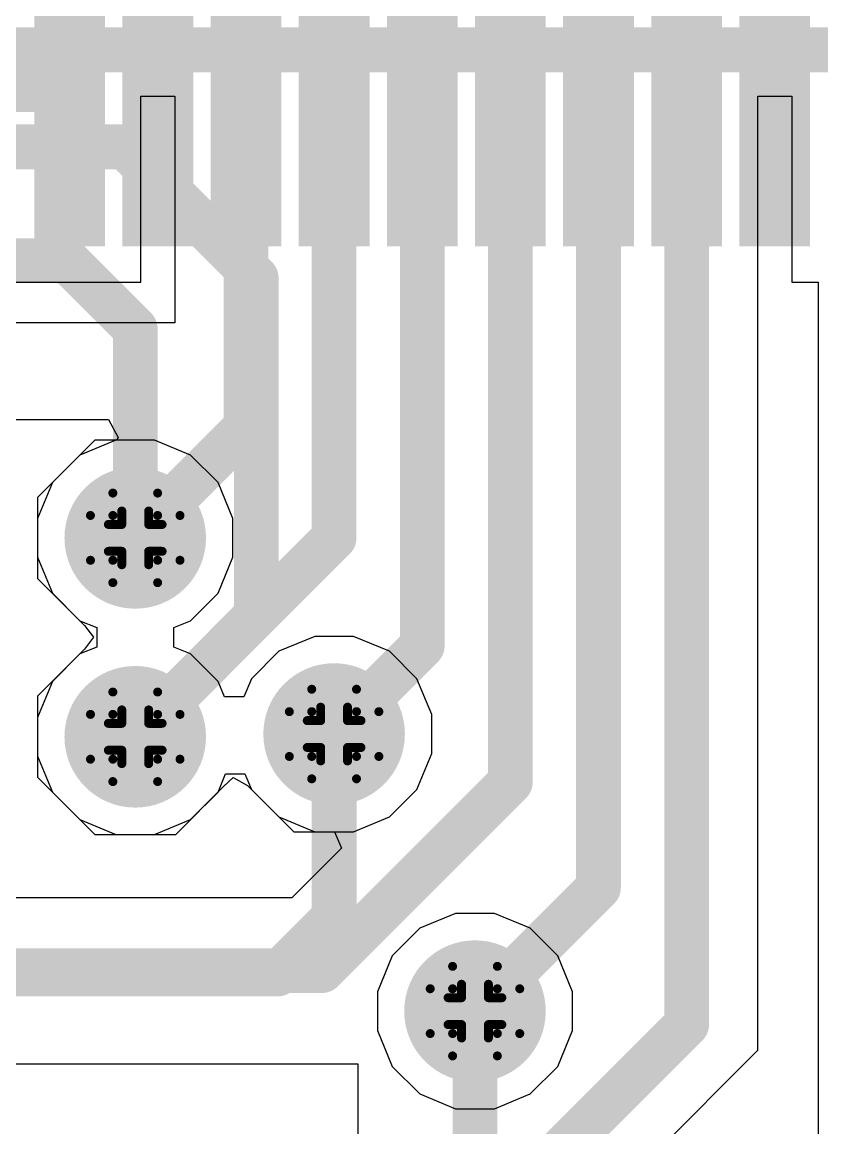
# Model space of a CAD drawing. Header units: inches. Extents: x -4 to 5258, y -4 to 5281.
# Drawn here: x 91.42 to 95.95, y 23.28 to 29.55 of the extents above; entities that cross this region are included whole.
import ezdxf

# ---------------------------------------------------------------- set-up
doc = ezdxf.new("R2010")
doc.units = ezdxf.units.IN
for name, color, linetype in [('Bottom Layer', 5, 'Continuous'), ('Bottom Solder', 6, 'Continuous'), ('Drill Drawing', 1, 'Continuous'), ('Layer 1', 16, 'Continuous'), ('Layer 2', 76, 'Continuous'), ('Top Layer', 1, 'Continuous'), ('Top Paste', 8, 'Continuous'), ('Top Solder', 216, 'Continuous'), ('Via Holes', 16, 'Continuous')]:
    doc.layers.add(name, color=color, linetype=linetype)

# ---------------------------------------------------------------- blocks, each defined once
blk = doc.blocks.new('HTSSOP_38_EP_4_4___14')
at = {"layer": 'Top Layer'}
for points in [[(3.6, -0.35), (3.6, -0.65), (2, -0.65), (2, -0.35)], [(3.6, -0.8499), (3.6, -1.1499), (2, -1.1499), (2, -0.8499)], [(3.6, -1.35), (3.6, -1.65), (2, -1.65), (2, -1.35)], [(3.6, -1.8499), (3.6, -2.1499), (2, -2.1499), (2, -1.8499)], [(3.6, -2.35), (3.6, -2.65), (2, -2.65), (2, -2.35)], [(3.6, -2.8499), (3.6, -3.1499), (2, -3.1499), (2, -2.8499)], [(3.6, -3.35), (3.6, -3.65), (2, -3.65), (2, -3.35)], [(3.6, -3.8499), (3.6, -4.1499), (2, -4.1499), (2, -3.8499)], [(3.6, -4.35), (3.6, -4.65), (2, -4.65), (2, -4.35)]]:
    blk.add_hatch(color=1, dxfattribs=at).paths.add_polyline_path(points)
at = {"layer": 'Top Paste'}
for points in [[(3.6, -0.35), (3.6, -0.65), (2, -0.65), (2, -0.35)], [(3.6, -0.8499), (3.6, -1.1499), (2, -1.1499), (2, -0.8499)], [(3.6, -1.35), (3.6, -1.65), (2, -1.65), (2, -1.35)], [(3.6, -1.8499), (3.6, -2.1499), (2, -2.1499), (2, -1.8499)], [(3.6, -2.35), (3.6, -2.65), (2, -2.65), (2, -2.35)], [(3.6, -2.8499), (3.6, -3.1499), (2, -3.1499), (2, -2.8499)], [(3.6, -3.35), (3.6, -3.65), (2, -3.65), (2, -3.35)], [(3.6, -3.8499), (3.6, -4.1499), (2, -4.1499), (2, -3.8499)], [(3.6, -4.35), (3.6, -4.65), (2, -4.65), (2, -4.35)]]:
    blk.add_hatch(color=8, dxfattribs=at).paths.add_polyline_path(points)
at = {"layer": 'Top Solder'}
for points in [[(3.6508, -0.2992), (3.6508, -0.7008), (1.9492, -0.7008), (1.9492, -0.2992)], [(3.6508, -0.7991), (3.6508, -1.2007), (1.9492, -1.2007), (1.9492, -0.7991)], [(3.6508, -1.2992), (3.6508, -1.7008), (1.9492, -1.7008), (1.9492, -1.2992)], [(3.6508, -1.7991), (3.6508, -2.2007), (1.9492, -2.2007), (1.9492, -1.7991)], [(3.6508, -2.2992), (3.6508, -2.7008), (1.9492, -2.7008), (1.9492, -2.2992)], [(3.6508, -2.7991), (3.6508, -3.2007), (1.9492, -3.2007), (1.9492, -2.7991)], [(3.6508, -3.2992), (3.6508, -3.7008), (1.9492, -3.7008), (1.9492, -3.2992)], [(3.6508, -3.7991), (3.6508, -4.2007), (1.9492, -4.2007), (1.9492, -3.7991)], [(3.6508, -4.2992), (3.6508, -4.7008), (1.9492, -4.7008), (1.9492, -4.2992)]]:
    blk.add_hatch(color=216, dxfattribs=at).paths.add_polyline_path(points)

msp = doc.modelspace()

# ---------------------------------------------------------------- hatches: boundary and pattern name
at = {"layer": 'Bottom Layer'}
h = msp.add_hatch(color=5, dxfattribs=at)
edge = h.paths.add_edge_path()
edge.add_arc((92.0573, 26.6233), 0.3, 0, 360)
h = msp.add_hatch(color=5, dxfattribs=at)
edge = h.paths.add_edge_path()
edge.add_arc((92.0573, 25.4952), 0.3, 0, 360)
h = msp.add_hatch(color=5, dxfattribs=at)
edge = h.paths.add_edge_path()
edge.add_arc((93.1856, 25.5108), 0.3, 0, 360)
h = msp.add_hatch(color=5, dxfattribs=at)
edge = h.paths.add_edge_path()
edge.add_arc((93.9848, 23.9393), 0.3, 0, 360)
at = {"layer": 'Bottom Solder'}
h = msp.add_hatch(color=6, dxfattribs=at)
edge = h.paths.add_edge_path()
edge.add_arc((92.0573, 26.6233), 0.4016, 0, 360)
h = msp.add_hatch(color=6, dxfattribs=at)
edge = h.paths.add_edge_path()
edge.add_arc((93.1856, 25.5108), 0.4016, 0, 360)
h = msp.add_hatch(color=6, dxfattribs=at)
edge = h.paths.add_edge_path()
edge.add_arc((92.0573, 25.4952), 0.4016, 0, 360)
h = msp.add_hatch(color=6, dxfattribs=at)
edge = h.paths.add_edge_path()
edge.add_arc((93.9848, 23.9393), 0.4016, 0, 360)
at = {"layer": 'Layer 1'}
h = msp.add_hatch(color=16, dxfattribs=at)
edge = h.paths.add_edge_path()
edge.add_arc((92.0573, 26.6233), 0.3, 0, 360)
h = msp.add_hatch(color=16, dxfattribs=at)
edge = h.paths.add_edge_path()
edge.add_arc((92.0573, 25.4952), 0.3, 0, 360)
h = msp.add_hatch(color=16, dxfattribs=at)
edge = h.paths.add_edge_path()
edge.add_arc((93.1856, 25.5108), 0.3, 0, 360)
h = msp.add_hatch(color=16, dxfattribs=at)
edge = h.paths.add_edge_path()
edge.add_arc((93.9848, 23.9393), 0.3, 0, 360)
at = {"layer": 'Layer 2'}
h = msp.add_hatch(color=76, dxfattribs=at)
edge = h.paths.add_edge_path()
edge.add_arc((92.0573, 26.6233), 0.3, 0, 360)
h = msp.add_hatch(color=76, dxfattribs=at)
edge = h.paths.add_edge_path()
edge.add_arc((92.0573, 25.4952), 0.3, 0, 360)
h = msp.add_hatch(color=76, dxfattribs=at)
edge = h.paths.add_edge_path()
edge.add_arc((93.1856, 25.5108), 0.3, 0, 360)
h = msp.add_hatch(color=76, dxfattribs=at)
edge = h.paths.add_edge_path()
edge.add_arc((93.9848, 23.9393), 0.3, 0, 360)
at = {"layer": 'Top Layer'}
h = msp.add_hatch(color=1, dxfattribs=at)
edge = h.paths.add_edge_path()
edge.add_arc((92.0573, 26.6233), 0.3, 0, 360)
h = msp.add_hatch(color=1, dxfattribs=at)
edge = h.paths.add_edge_path()
edge.add_arc((92.0573, 25.4952), 0.3, 0, 360)
h = msp.add_hatch(color=1, dxfattribs=at)
edge = h.paths.add_edge_path()
edge.add_arc((93.1856, 25.5108), 0.3, 0, 360)
h = msp.add_hatch(color=1, dxfattribs=at)
edge = h.paths.add_edge_path()
edge.add_arc((93.9848, 23.9393), 0.3, 0, 360)
at = {"layer": 'Top Solder'}
h = msp.add_hatch(color=216, dxfattribs=at)
edge = h.paths.add_edge_path()
edge.add_arc((92.0573, 26.6233), 0.4016, 0, 360)
h = msp.add_hatch(color=216, dxfattribs=at)
edge = h.paths.add_edge_path()
edge.add_arc((93.1856, 25.5108), 0.4016, 0, 360)
h = msp.add_hatch(color=216, dxfattribs=at)
edge = h.paths.add_edge_path()
edge.add_arc((92.0573, 25.4952), 0.4016, 0, 360)
h = msp.add_hatch(color=216, dxfattribs=at)
edge = h.paths.add_edge_path()
edge.add_arc((93.9848, 23.9393), 0.4016, 0, 360)
at = {"layer": 'Via Holes'}
h = msp.add_hatch(color=7, dxfattribs=at)
edge = h.paths.add_edge_path()
edge.add_arc((92.0573, 26.6233), 0.15, 0, 360)
h = msp.add_hatch(color=7, dxfattribs=at)
edge = h.paths.add_edge_path()
edge.add_arc((93.1856, 25.5108), 0.15, 0, 360)
h = msp.add_hatch(color=7, dxfattribs=at)
edge = h.paths.add_edge_path()
edge.add_arc((92.0573, 25.4952), 0.15, 0, 360)
h = msp.add_hatch(color=7, dxfattribs=at)
edge = h.paths.add_edge_path()
edge.add_arc((93.9848, 23.9393), 0.15, 0, 360)

# ---------------------------------------------------------------- linework, layer by layer
at = {"layer": 'Bottom Layer'}
for p, q in [((91.9471, 27.1773), (91.7435, 27.093)), ((92.1675, 27.1773), (91.9471, 27.1773)), ((92.3711, 27.093), (92.1675, 27.1773)), ((91.7435, 27.093), (91.5876, 26.9371)), ((92.527, 26.9371), (92.3711, 27.093)), ((91.5876, 26.9371), (91.5033, 26.7335)), ((92.6113, 26.7335), (92.527, 26.9371)), ((91.5033, 26.7335), (91.5033, 26.5131)), ((92.6113, 26.5131), (92.6113, 26.7335)), ((91.5033, 26.5131), (91.5876, 26.3095)), ((92.527, 26.3095), (92.6113, 26.5131)), ((91.5876, 26.3095), (91.7435, 26.1536)), ((92.3711, 26.1536), (92.527, 26.3095)), ((91.7435, 26.1536), (91.8386, 26.1142)), ((92.276, 26.1142), (92.3711, 26.1536)), ((91.8386, 26.1142), (91.8386, 26.0043)), ((92.276, 26.0043), (92.276, 26.1142)), ((93.0755, 26.0648), (92.8718, 25.9805)), ((93.2958, 26.0648), (93.0755, 26.0648)), ((93.4995, 25.9805), (93.2958, 26.0648)), ((91.7435, 25.9649), (91.5876, 25.809)), ((91.8386, 26.0043), (91.7435, 25.9649)), ((92.3711, 25.9649), (92.276, 26.0043)), ((92.527, 25.809), (92.3711, 25.9649)), ((92.8718, 25.9805), (92.716, 25.8246)), ((93.6553, 25.8246), (93.4995, 25.9805)), ((91.5876, 25.809), (91.5033, 25.6054)), ((92.5633, 25.7214), (92.527, 25.809)), ((92.716, 25.8246), (92.6732, 25.7214)), ((93.7396, 25.621), (93.6553, 25.8246)), ((92.6732, 25.7214), (92.5633, 25.7214)), ((91.5033, 25.6054), (91.5033, 25.385)), ((93.7396, 25.4006), (93.7396, 25.621)), ((93.6553, 25.197), (93.7396, 25.4006)), ((91.5033, 25.385), (91.5876, 25.1814)), ((92.527, 25.1814), (92.5697, 25.2846)), ((92.5697, 25.2846), (92.6797, 25.2846)), ((92.6797, 25.2846), (92.716, 25.197)), ((91.5876, 25.1814), (91.7435, 25.0256)), ((92.3711, 25.0256), (92.527, 25.1814)), ((92.716, 25.197), (92.8718, 25.0411)), ((93.4995, 25.0411), (93.6553, 25.197)), ((91.7435, 25.0256), (91.9471, 24.9412)), ((92.1675, 24.9412), (92.3711, 25.0256)), ((92.8718, 25.0411), (93.0755, 24.9568)), ((93.2958, 24.9568), (93.4995, 25.0411)), ((91.9471, 24.9412), (92.1675, 24.9412)), ((93.0755, 24.9568), (93.2958, 24.9568)), ((93.8746, 24.4933), (93.671, 24.409)), ((94.095, 24.4933), (93.8746, 24.4933)), ((94.2987, 24.409), (94.095, 24.4933)), ((93.671, 24.409), (93.5152, 24.2532)), ((94.4545, 24.2532), (94.2987, 24.409)), ((93.5152, 24.2532), (93.4308, 24.0495)), ((94.5388, 24.0495), (94.4545, 24.2532)), ((93.4308, 24.0495), (93.4308, 23.8291)), ((94.5388, 23.8291), (94.5388, 24.0495)), ((93.4308, 23.8291), (93.5152, 23.6255)), ((94.4545, 23.6255), (94.5388, 23.8291)), ((93.5152, 23.6255), (93.671, 23.4697)), ((94.2987, 23.4697), (94.4545, 23.6255)), ((93.671, 23.4697), (93.8746, 23.3853)), ((94.095, 23.3853), (94.2987, 23.4697)), ((93.8746, 23.3853), (94.095, 23.3853))]:
    msp.add_line(p, q, dxfattribs=at)
at = {"layer": 'Drill Drawing'}
for points in [[(91.9303, 26.7503, 0.0508, 0.0508, 0), (91.9303, 26.8773, 0.0508, 0.0508, 0)], [(91.9303, 26.8773, 0.0508, 0.0508, 0), (92.1843, 26.8773, 0.0508, 0.0508, 0)], [(92.1843, 26.7503, 0.0508, 0.0508, 0), (92.1843, 26.8773, 0.0508, 0.0508, 0)], [(91.9811, 26.6995, 0.0508, 0.0508, 0), (91.9811, 26.7757, 0.0508, 0.0508, 0)], [(91.9811, 26.7757, 0.0508, 0.0508, 0), (92.1335, 26.7757, 0.0508, 0.0508, 0)], [(92.1335, 26.6995, 0.0508, 0.0508, 0), (92.1335, 26.7757, 0.0508, 0.0508, 0)], [(91.8033, 26.4963, 0.0508, 0.0508, 0), (91.8033, 26.7503, 0.0508, 0.0508, 0)], [(91.8033, 26.7503, 0.0508, 0.0508, 0), (91.9303, 26.7503, 0.0508, 0.0508, 0)], [(91.9049, 26.5471, 0.0508, 0.0508, 0), (91.9049, 26.6995, 0.0508, 0.0508, 0)], [(91.9049, 26.6995, 0.0508, 0.0508, 0), (91.9811, 26.6995, 0.0508, 0.0508, 0)], [(92.1335, 26.6995, 0.0508, 0.0508, 0), (92.2097, 26.6995, 0.0508, 0.0508, 0)], [(92.1843, 26.7503, 0.0508, 0.0508, 0), (92.3113, 26.7503, 0.0508, 0.0508, 0)], [(92.2097, 26.5471, 0.0508, 0.0508, 0), (92.2097, 26.6995, 0.0508, 0.0508, 0)], [(92.3113, 26.4963, 0.0508, 0.0508, 0), (92.3113, 26.7503, 0.0508, 0.0508, 0)], [(91.9049, 26.5471, 0.0508, 0.0508, 0), (91.9811, 26.5471, 0.0508, 0.0508, 0)], [(91.9811, 26.4709, 0.0508, 0.0508, 0), (91.9811, 26.5471, 0.0508, 0.0508, 0)], [(92.1335, 26.5471, 0.0508, 0.0508, 0), (92.2097, 26.5471, 0.0508, 0.0508, 0)], [(92.1335, 26.4709, 0.0508, 0.0508, 0), (92.1335, 26.5471, 0.0508, 0.0508, 0)], [(91.8033, 26.4963, 0.0508, 0.0508, 0), (91.9303, 26.4963, 0.0508, 0.0508, 0)], [(91.9303, 26.3693, 0.0508, 0.0508, 0), (91.9303, 26.4963, 0.0508, 0.0508, 0)], [(91.9811, 26.4709, 0.0508, 0.0508, 0), (92.1335, 26.4709, 0.0508, 0.0508, 0)], [(92.1843, 26.4963, 0.0508, 0.0508, 0), (92.3113, 26.4963, 0.0508, 0.0508, 0)], [(92.1843, 26.3693, 0.0508, 0.0508, 0), (92.1843, 26.4963, 0.0508, 0.0508, 0)], [(91.9303, 26.3693, 0.0508, 0.0508, 0), (92.1843, 26.3693, 0.0508, 0.0508, 0)], [(91.9303, 25.6222, 0.0508, 0.0508, 0), (91.9303, 25.7492, 0.0508, 0.0508, 0)], [(91.9303, 25.7492, 0.0508, 0.0508, 0), (92.1843, 25.7492, 0.0508, 0.0508, 0)], [(92.1843, 25.6222, 0.0508, 0.0508, 0), (92.1843, 25.7492, 0.0508, 0.0508, 0)], [(93.0586, 25.6378, 0.0508, 0.0508, 0), (93.0586, 25.7648, 0.0508, 0.0508, 0)], [(93.0586, 25.7648, 0.0508, 0.0508, 0), (93.3126, 25.7648, 0.0508, 0.0508, 0)], [(93.3126, 25.6378, 0.0508, 0.0508, 0), (93.3126, 25.7648, 0.0508, 0.0508, 0)], [(91.9811, 25.5714, 0.0508, 0.0508, 0), (91.9811, 25.6476, 0.0508, 0.0508, 0)], [(91.9811, 25.6476, 0.0508, 0.0508, 0), (92.1335, 25.6476, 0.0508, 0.0508, 0)], [(92.1335, 25.5714, 0.0508, 0.0508, 0), (92.1335, 25.6476, 0.0508, 0.0508, 0)], [(92.9316, 25.3838, 0.0508, 0.0508, 0), (92.9316, 25.6378, 0.0508, 0.0508, 0)], [(92.9316, 25.6378, 0.0508, 0.0508, 0), (93.0586, 25.6378, 0.0508, 0.0508, 0)], [(93.1094, 25.587, 0.0508, 0.0508, 0), (93.1094, 25.6632, 0.0508, 0.0508, 0)], [(93.1094, 25.6632, 0.0508, 0.0508, 0), (93.2618, 25.6632, 0.0508, 0.0508, 0)], [(93.2618, 25.587, 0.0508, 0.0508, 0), (93.2618, 25.6632, 0.0508, 0.0508, 0)], [(93.3126, 25.6378, 0.0508, 0.0508, 0), (93.4396, 25.6378, 0.0508, 0.0508, 0)], [(93.4396, 25.3838, 0.0508, 0.0508, 0), (93.4396, 25.6378, 0.0508, 0.0508, 0)], [(91.8033, 25.3682, 0.0508, 0.0508, 0), (91.8033, 25.6222, 0.0508, 0.0508, 0)], [(91.8033, 25.6222, 0.0508, 0.0508, 0), (91.9303, 25.6222, 0.0508, 0.0508, 0)], [(91.9049, 25.419, 0.0508, 0.0508, 0), (91.9049, 25.5714, 0.0508, 0.0508, 0)], [(91.9049, 25.5714, 0.0508, 0.0508, 0), (91.9811, 25.5714, 0.0508, 0.0508, 0)], [(92.1335, 25.5714, 0.0508, 0.0508, 0), (92.2097, 25.5714, 0.0508, 0.0508, 0)], [(92.1843, 25.6222, 0.0508, 0.0508, 0), (92.3113, 25.6222, 0.0508, 0.0508, 0)], [(92.2097, 25.419, 0.0508, 0.0508, 0), (92.2097, 25.5714, 0.0508, 0.0508, 0)], [(92.3113, 25.3682, 0.0508, 0.0508, 0), (92.3113, 25.6222, 0.0508, 0.0508, 0)], [(93.0332, 25.4346, 0.0508, 0.0508, 0), (93.0332, 25.587, 0.0508, 0.0508, 0)], [(93.0332, 25.587, 0.0508, 0.0508, 0), (93.1094, 25.587, 0.0508, 0.0508, 0)], [(93.2618, 25.587, 0.0508, 0.0508, 0), (93.338, 25.587, 0.0508, 0.0508, 0)], [(93.338, 25.4346, 0.0508, 0.0508, 0), (93.338, 25.587, 0.0508, 0.0508, 0)], [(91.9049, 25.419, 0.0508, 0.0508, 0), (91.9811, 25.419, 0.0508, 0.0508, 0)], [(91.9811, 25.3428, 0.0508, 0.0508, 0), (91.9811, 25.419, 0.0508, 0.0508, 0)], [(92.1335, 25.419, 0.0508, 0.0508, 0), (92.2097, 25.419, 0.0508, 0.0508, 0)], [(92.1335, 25.3428, 0.0508, 0.0508, 0), (92.1335, 25.419, 0.0508, 0.0508, 0)], [(92.9316, 25.3838, 0.0508, 0.0508, 0), (93.0586, 25.3838, 0.0508, 0.0508, 0)], [(93.0332, 25.4346, 0.0508, 0.0508, 0), (93.1094, 25.4346, 0.0508, 0.0508, 0)], [(93.0586, 25.2568, 0.0508, 0.0508, 0), (93.0586, 25.3838, 0.0508, 0.0508, 0)], [(93.1094, 25.3584, 0.0508, 0.0508, 0), (93.1094, 25.4346, 0.0508, 0.0508, 0)], [(93.2618, 25.4346, 0.0508, 0.0508, 0), (93.338, 25.4346, 0.0508, 0.0508, 0)], [(93.2618, 25.3584, 0.0508, 0.0508, 0), (93.2618, 25.4346, 0.0508, 0.0508, 0)], [(93.3126, 25.3838, 0.0508, 0.0508, 0), (93.4396, 25.3838, 0.0508, 0.0508, 0)], [(93.3126, 25.2568, 0.0508, 0.0508, 0), (93.3126, 25.3838, 0.0508, 0.0508, 0)], [(91.8033, 25.3682, 0.0508, 0.0508, 0), (91.9303, 25.3682, 0.0508, 0.0508, 0)], [(91.9303, 25.2412, 0.0508, 0.0508, 0), (91.9303, 25.3682, 0.0508, 0.0508, 0)], [(91.9811, 25.3428, 0.0508, 0.0508, 0), (92.1335, 25.3428, 0.0508, 0.0508, 0)], [(92.1843, 25.3682, 0.0508, 0.0508, 0), (92.3113, 25.3682, 0.0508, 0.0508, 0)], [(92.1843, 25.2412, 0.0508, 0.0508, 0), (92.1843, 25.3682, 0.0508, 0.0508, 0)], [(93.1094, 25.3584, 0.0508, 0.0508, 0), (93.2618, 25.3584, 0.0508, 0.0508, 0)], [(93.0586, 25.2568, 0.0508, 0.0508, 0), (93.3126, 25.2568, 0.0508, 0.0508, 0)], [(91.9303, 25.2412, 0.0508, 0.0508, 0), (92.1843, 25.2412, 0.0508, 0.0508, 0)], [(93.8578, 24.0663, 0.0508, 0.0508, 0), (93.8578, 24.1933, 0.0508, 0.0508, 0)], [(93.8578, 24.1933, 0.0508, 0.0508, 0), (94.1118, 24.1933, 0.0508, 0.0508, 0)], [(94.1118, 24.0663, 0.0508, 0.0508, 0), (94.1118, 24.1933, 0.0508, 0.0508, 0)], [(93.7308, 23.8123, 0.0508, 0.0508, 0), (93.7308, 24.0663, 0.0508, 0.0508, 0)], [(93.7308, 24.0663, 0.0508, 0.0508, 0), (93.8578, 24.0663, 0.0508, 0.0508, 0)], [(93.9086, 24.0155, 0.0508, 0.0508, 0), (93.9086, 24.0917, 0.0508, 0.0508, 0)], [(93.9086, 24.0917, 0.0508, 0.0508, 0), (94.061, 24.0917, 0.0508, 0.0508, 0)], [(94.061, 24.0155, 0.0508, 0.0508, 0), (94.061, 24.0917, 0.0508, 0.0508, 0)], [(94.1118, 24.0663, 0.0508, 0.0508, 0), (94.2388, 24.0663, 0.0508, 0.0508, 0)], [(94.2388, 23.8123, 0.0508, 0.0508, 0), (94.2388, 24.0663, 0.0508, 0.0508, 0)], [(93.8324, 23.8631, 0.0508, 0.0508, 0), (93.8324, 24.0155, 0.0508, 0.0508, 0)], [(93.8324, 24.0155, 0.0508, 0.0508, 0), (93.9086, 24.0155, 0.0508, 0.0508, 0)], [(94.061, 24.0155, 0.0508, 0.0508, 0), (94.1372, 24.0155, 0.0508, 0.0508, 0)], [(94.1372, 23.8631, 0.0508, 0.0508, 0), (94.1372, 24.0155, 0.0508, 0.0508, 0)], [(93.7308, 23.8123, 0.0508, 0.0508, 0), (93.8578, 23.8123, 0.0508, 0.0508, 0)], [(93.8324, 23.8631, 0.0508, 0.0508, 0), (93.9086, 23.8631, 0.0508, 0.0508, 0)], [(93.8578, 23.6853, 0.0508, 0.0508, 0), (93.8578, 23.8123, 0.0508, 0.0508, 0)], [(93.9086, 23.7869, 0.0508, 0.0508, 0), (93.9086, 23.8631, 0.0508, 0.0508, 0)], [(94.061, 23.8631, 0.0508, 0.0508, 0), (94.1372, 23.8631, 0.0508, 0.0508, 0)], [(94.061, 23.7869, 0.0508, 0.0508, 0), (94.061, 23.8631, 0.0508, 0.0508, 0)], [(94.1118, 23.8123, 0.0508, 0.0508, 0), (94.2388, 23.8123, 0.0508, 0.0508, 0)], [(94.1118, 23.6853, 0.0508, 0.0508, 0), (94.1118, 23.8123, 0.0508, 0.0508, 0)], [(93.9086, 23.7869, 0.0508, 0.0508, 0), (94.061, 23.7869, 0.0508, 0.0508, 0)], [(93.8578, 23.6853, 0.0508, 0.0508, 0), (94.1118, 23.6853, 0.0508, 0.0508, 0)]]:
    msp.add_lwpolyline(points, format="xyseb", dxfattribs=at)
for points in [[(91.9176, 26.8773, 0.0254, 0.0254, 1), (91.943, 26.8773, 0.0254, 0.0254, 1)], [(91.9176, 26.8773, 0.0254, 0.0254, 1), (91.943, 26.8773, 0.0254, 0.0254, 1)], [(92.1716, 26.8773, 0.0254, 0.0254, 1), (92.197, 26.8773, 0.0254, 0.0254, 1)], [(92.1716, 26.8773, 0.0254, 0.0254, 1), (92.197, 26.8773, 0.0254, 0.0254, 1)], [(91.9684, 26.7757, 0.0254, 0.0254, 1), (91.9938, 26.7757, 0.0254, 0.0254, 1)], [(91.9684, 26.7757, 0.0254, 0.0254, 1), (91.9938, 26.7757, 0.0254, 0.0254, 1)], [(92.1208, 26.7757, 0.0254, 0.0254, 1), (92.1462, 26.7757, 0.0254, 0.0254, 1)], [(92.1208, 26.7757, 0.0254, 0.0254, 1), (92.1462, 26.7757, 0.0254, 0.0254, 1)], [(91.7906, 26.7503, 0.0254, 0.0254, 1), (91.816, 26.7503, 0.0254, 0.0254, 1)], [(91.7906, 26.7503, 0.0254, 0.0254, 1), (91.816, 26.7503, 0.0254, 0.0254, 1)], [(91.8922, 26.6995, 0.0254, 0.0254, 1), (91.9176, 26.6995, 0.0254, 0.0254, 1)], [(91.8922, 26.6995, 0.0254, 0.0254, 1), (91.9176, 26.6995, 0.0254, 0.0254, 1)], [(91.9176, 26.7503, 0.0254, 0.0254, 1), (91.943, 26.7503, 0.0254, 0.0254, 1)], [(91.9176, 26.7503, 0.0254, 0.0254, 1), (91.943, 26.7503, 0.0254, 0.0254, 1)], [(91.9684, 26.6995, 0.0254, 0.0254, 1), (91.9938, 26.6995, 0.0254, 0.0254, 1)], [(91.9684, 26.6995, 0.0254, 0.0254, 1), (91.9938, 26.6995, 0.0254, 0.0254, 1)], [(92.1208, 26.6995, 0.0254, 0.0254, 1), (92.1462, 26.6995, 0.0254, 0.0254, 1)], [(92.1208, 26.6995, 0.0254, 0.0254, 1), (92.1462, 26.6995, 0.0254, 0.0254, 1)], [(92.1716, 26.7503, 0.0254, 0.0254, 1), (92.197, 26.7503, 0.0254, 0.0254, 1)], [(92.1716, 26.7503, 0.0254, 0.0254, 1), (92.197, 26.7503, 0.0254, 0.0254, 1)], [(92.197, 26.6995, 0.0254, 0.0254, 1), (92.2224, 26.6995, 0.0254, 0.0254, 1)], [(92.197, 26.6995, 0.0254, 0.0254, 1), (92.2224, 26.6995, 0.0254, 0.0254, 1)], [(92.2986, 26.7503, 0.0254, 0.0254, 1), (92.324, 26.7503, 0.0254, 0.0254, 1)], [(92.2986, 26.7503, 0.0254, 0.0254, 1), (92.324, 26.7503, 0.0254, 0.0254, 1)], [(91.8922, 26.5471, 0.0254, 0.0254, 1), (91.9176, 26.5471, 0.0254, 0.0254, 1)], [(91.8922, 26.5471, 0.0254, 0.0254, 1), (91.9176, 26.5471, 0.0254, 0.0254, 1)], [(91.9684, 26.5471, 0.0254, 0.0254, 1), (91.9938, 26.5471, 0.0254, 0.0254, 1)], [(91.9684, 26.5471, 0.0254, 0.0254, 1), (91.9938, 26.5471, 0.0254, 0.0254, 1)], [(92.1208, 26.5471, 0.0254, 0.0254, 1), (92.1462, 26.5471, 0.0254, 0.0254, 1)], [(92.1208, 26.5471, 0.0254, 0.0254, 1), (92.1462, 26.5471, 0.0254, 0.0254, 1)], [(92.197, 26.5471, 0.0254, 0.0254, 1), (92.2224, 26.5471, 0.0254, 0.0254, 1)], [(92.197, 26.5471, 0.0254, 0.0254, 1), (92.2224, 26.5471, 0.0254, 0.0254, 1)], [(91.7906, 26.4963, 0.0254, 0.0254, 1), (91.816, 26.4963, 0.0254, 0.0254, 1)], [(91.7906, 26.4963, 0.0254, 0.0254, 1), (91.816, 26.4963, 0.0254, 0.0254, 1)], [(91.9176, 26.4963, 0.0254, 0.0254, 1), (91.943, 26.4963, 0.0254, 0.0254, 1)], [(91.9176, 26.4963, 0.0254, 0.0254, 1), (91.943, 26.4963, 0.0254, 0.0254, 1)], [(91.9684, 26.4709, 0.0254, 0.0254, 1), (91.9938, 26.4709, 0.0254, 0.0254, 1)], [(91.9684, 26.4709, 0.0254, 0.0254, 1), (91.9938, 26.4709, 0.0254, 0.0254, 1)], [(92.1208, 26.4709, 0.0254, 0.0254, 1), (92.1462, 26.4709, 0.0254, 0.0254, 1)], [(92.1208, 26.4709, 0.0254, 0.0254, 1), (92.1462, 26.4709, 0.0254, 0.0254, 1)], [(92.1716, 26.4963, 0.0254, 0.0254, 1), (92.197, 26.4963, 0.0254, 0.0254, 1)], [(92.1716, 26.4963, 0.0254, 0.0254, 1), (92.197, 26.4963, 0.0254, 0.0254, 1)], [(92.2986, 26.4963, 0.0254, 0.0254, 1), (92.324, 26.4963, 0.0254, 0.0254, 1)], [(92.2986, 26.4963, 0.0254, 0.0254, 1), (92.324, 26.4963, 0.0254, 0.0254, 1)], [(91.9176, 26.3693, 0.0254, 0.0254, 1), (91.943, 26.3693, 0.0254, 0.0254, 1)], [(91.9176, 26.3693, 0.0254, 0.0254, 1), (91.943, 26.3693, 0.0254, 0.0254, 1)], [(92.1716, 26.3693, 0.0254, 0.0254, 1), (92.197, 26.3693, 0.0254, 0.0254, 1)], [(92.1716, 26.3693, 0.0254, 0.0254, 1), (92.197, 26.3693, 0.0254, 0.0254, 1)], [(91.9176, 25.7492, 0.0254, 0.0254, 1), (91.943, 25.7492, 0.0254, 0.0254, 1)], [(91.9176, 25.7492, 0.0254, 0.0254, 1), (91.943, 25.7492, 0.0254, 0.0254, 1)], [(92.1716, 25.7492, 0.0254, 0.0254, 1), (92.197, 25.7492, 0.0254, 0.0254, 1)], [(92.1716, 25.7492, 0.0254, 0.0254, 1), (92.197, 25.7492, 0.0254, 0.0254, 1)], [(93.0459, 25.7648, 0.0254, 0.0254, 1), (93.0713, 25.7648, 0.0254, 0.0254, 1)], [(93.0459, 25.7648, 0.0254, 0.0254, 1), (93.0713, 25.7648, 0.0254, 0.0254, 1)], [(93.2999, 25.7648, 0.0254, 0.0254, 1), (93.3253, 25.7648, 0.0254, 0.0254, 1)], [(93.2999, 25.7648, 0.0254, 0.0254, 1), (93.3253, 25.7648, 0.0254, 0.0254, 1)], [(91.9684, 25.6476, 0.0254, 0.0254, 1), (91.9938, 25.6476, 0.0254, 0.0254, 1)], [(91.9684, 25.6476, 0.0254, 0.0254, 1), (91.9938, 25.6476, 0.0254, 0.0254, 1)], [(92.1208, 25.6476, 0.0254, 0.0254, 1), (92.1462, 25.6476, 0.0254, 0.0254, 1)], [(92.1208, 25.6476, 0.0254, 0.0254, 1), (92.1462, 25.6476, 0.0254, 0.0254, 1)], [(92.9189, 25.6378, 0.0254, 0.0254, 1), (92.9443, 25.6378, 0.0254, 0.0254, 1)], [(92.9189, 25.6378, 0.0254, 0.0254, 1), (92.9443, 25.6378, 0.0254, 0.0254, 1)], [(93.0459, 25.6378, 0.0254, 0.0254, 1), (93.0713, 25.6378, 0.0254, 0.0254, 1)], [(93.0459, 25.6378, 0.0254, 0.0254, 1), (93.0713, 25.6378, 0.0254, 0.0254, 1)], [(93.0967, 25.6632, 0.0254, 0.0254, 1), (93.1221, 25.6632, 0.0254, 0.0254, 1)], [(93.0967, 25.6632, 0.0254, 0.0254, 1), (93.1221, 25.6632, 0.0254, 0.0254, 1)], [(93.2491, 25.6632, 0.0254, 0.0254, 1), (93.2745, 25.6632, 0.0254, 0.0254, 1)], [(93.2491, 25.6632, 0.0254, 0.0254, 1), (93.2745, 25.6632, 0.0254, 0.0254, 1)], [(93.2999, 25.6378, 0.0254, 0.0254, 1), (93.3253, 25.6378, 0.0254, 0.0254, 1)], [(93.2999, 25.6378, 0.0254, 0.0254, 1), (93.3253, 25.6378, 0.0254, 0.0254, 1)], [(93.4269, 25.6378, 0.0254, 0.0254, 1), (93.4523, 25.6378, 0.0254, 0.0254, 1)], [(93.4269, 25.6378, 0.0254, 0.0254, 1), (93.4523, 25.6378, 0.0254, 0.0254, 1)], [(91.7906, 25.6222, 0.0254, 0.0254, 1), (91.816, 25.6222, 0.0254, 0.0254, 1)], [(91.7906, 25.6222, 0.0254, 0.0254, 1), (91.816, 25.6222, 0.0254, 0.0254, 1)], [(91.8922, 25.5714, 0.0254, 0.0254, 1), (91.9176, 25.5714, 0.0254, 0.0254, 1)], [(91.8922, 25.5714, 0.0254, 0.0254, 1), (91.9176, 25.5714, 0.0254, 0.0254, 1)], [(91.9176, 25.6222, 0.0254, 0.0254, 1), (91.943, 25.6222, 0.0254, 0.0254, 1)], [(91.9176, 25.6222, 0.0254, 0.0254, 1), (91.943, 25.6222, 0.0254, 0.0254, 1)], [(91.9684, 25.5714, 0.0254, 0.0254, 1), (91.9938, 25.5714, 0.0254, 0.0254, 1)], [(91.9684, 25.5714, 0.0254, 0.0254, 1), (91.9938, 25.5714, 0.0254, 0.0254, 1)], [(92.1208, 25.5714, 0.0254, 0.0254, 1), (92.1462, 25.5714, 0.0254, 0.0254, 1)], [(92.1208, 25.5714, 0.0254, 0.0254, 1), (92.1462, 25.5714, 0.0254, 0.0254, 1)], [(92.1716, 25.6222, 0.0254, 0.0254, 1), (92.197, 25.6222, 0.0254, 0.0254, 1)], [(92.1716, 25.6222, 0.0254, 0.0254, 1), (92.197, 25.6222, 0.0254, 0.0254, 1)], [(92.197, 25.5714, 0.0254, 0.0254, 1), (92.2224, 25.5714, 0.0254, 0.0254, 1)], [(92.197, 25.5714, 0.0254, 0.0254, 1), (92.2224, 25.5714, 0.0254, 0.0254, 1)], [(92.2986, 25.6222, 0.0254, 0.0254, 1), (92.324, 25.6222, 0.0254, 0.0254, 1)], [(92.2986, 25.6222, 0.0254, 0.0254, 1), (92.324, 25.6222, 0.0254, 0.0254, 1)], [(93.0205, 25.587, 0.0254, 0.0254, 1), (93.0459, 25.587, 0.0254, 0.0254, 1)], [(93.0205, 25.587, 0.0254, 0.0254, 1), (93.0459, 25.587, 0.0254, 0.0254, 1)], [(93.0967, 25.587, 0.0254, 0.0254, 1), (93.1221, 25.587, 0.0254, 0.0254, 1)], [(93.0967, 25.587, 0.0254, 0.0254, 1), (93.1221, 25.587, 0.0254, 0.0254, 1)], [(93.2491, 25.587, 0.0254, 0.0254, 1), (93.2745, 25.587, 0.0254, 0.0254, 1)], [(93.2491, 25.587, 0.0254, 0.0254, 1), (93.2745, 25.587, 0.0254, 0.0254, 1)], [(93.3253, 25.587, 0.0254, 0.0254, 1), (93.3507, 25.587, 0.0254, 0.0254, 1)], [(93.3253, 25.587, 0.0254, 0.0254, 1), (93.3507, 25.587, 0.0254, 0.0254, 1)], [(91.8922, 25.419, 0.0254, 0.0254, 1), (91.9176, 25.419, 0.0254, 0.0254, 1)], [(91.8922, 25.419, 0.0254, 0.0254, 1), (91.9176, 25.419, 0.0254, 0.0254, 1)], [(91.9684, 25.419, 0.0254, 0.0254, 1), (91.9938, 25.419, 0.0254, 0.0254, 1)], [(91.9684, 25.419, 0.0254, 0.0254, 1), (91.9938, 25.419, 0.0254, 0.0254, 1)], [(92.1208, 25.419, 0.0254, 0.0254, 1), (92.1462, 25.419, 0.0254, 0.0254, 1)], [(92.1208, 25.419, 0.0254, 0.0254, 1), (92.1462, 25.419, 0.0254, 0.0254, 1)], [(92.197, 25.419, 0.0254, 0.0254, 1), (92.2224, 25.419, 0.0254, 0.0254, 1)], [(92.197, 25.419, 0.0254, 0.0254, 1), (92.2224, 25.419, 0.0254, 0.0254, 1)], [(92.9189, 25.3838, 0.0254, 0.0254, 1), (92.9443, 25.3838, 0.0254, 0.0254, 1)], [(92.9189, 25.3838, 0.0254, 0.0254, 1), (92.9443, 25.3838, 0.0254, 0.0254, 1)], [(93.0205, 25.4346, 0.0254, 0.0254, 1), (93.0459, 25.4346, 0.0254, 0.0254, 1)], [(93.0205, 25.4346, 0.0254, 0.0254, 1), (93.0459, 25.4346, 0.0254, 0.0254, 1)], [(93.0459, 25.3838, 0.0254, 0.0254, 1), (93.0713, 25.3838, 0.0254, 0.0254, 1)], [(93.0459, 25.3838, 0.0254, 0.0254, 1), (93.0713, 25.3838, 0.0254, 0.0254, 1)], [(93.0967, 25.4346, 0.0254, 0.0254, 1), (93.1221, 25.4346, 0.0254, 0.0254, 1)], [(93.0967, 25.4346, 0.0254, 0.0254, 1), (93.1221, 25.4346, 0.0254, 0.0254, 1)], [(93.2491, 25.4346, 0.0254, 0.0254, 1), (93.2745, 25.4346, 0.0254, 0.0254, 1)], [(93.2491, 25.4346, 0.0254, 0.0254, 1), (93.2745, 25.4346, 0.0254, 0.0254, 1)], [(93.2999, 25.3838, 0.0254, 0.0254, 1), (93.3253, 25.3838, 0.0254, 0.0254, 1)], [(93.2999, 25.3838, 0.0254, 0.0254, 1), (93.3253, 25.3838, 0.0254, 0.0254, 1)], [(93.3253, 25.4346, 0.0254, 0.0254, 1), (93.3507, 25.4346, 0.0254, 0.0254, 1)], [(93.3253, 25.4346, 0.0254, 0.0254, 1), (93.3507, 25.4346, 0.0254, 0.0254, 1)], [(93.4269, 25.3838, 0.0254, 0.0254, 1), (93.4523, 25.3838, 0.0254, 0.0254, 1)], [(93.4269, 25.3838, 0.0254, 0.0254, 1), (93.4523, 25.3838, 0.0254, 0.0254, 1)], [(91.7906, 25.3682, 0.0254, 0.0254, 1), (91.816, 25.3682, 0.0254, 0.0254, 1)], [(91.7906, 25.3682, 0.0254, 0.0254, 1), (91.816, 25.3682, 0.0254, 0.0254, 1)], [(91.9176, 25.3682, 0.0254, 0.0254, 1), (91.943, 25.3682, 0.0254, 0.0254, 1)], [(91.9176, 25.3682, 0.0254, 0.0254, 1), (91.943, 25.3682, 0.0254, 0.0254, 1)], [(91.9684, 25.3428, 0.0254, 0.0254, 1), (91.9938, 25.3428, 0.0254, 0.0254, 1)], [(91.9684, 25.3428, 0.0254, 0.0254, 1), (91.9938, 25.3428, 0.0254, 0.0254, 1)], [(92.1208, 25.3428, 0.0254, 0.0254, 1), (92.1462, 25.3428, 0.0254, 0.0254, 1)], [(92.1208, 25.3428, 0.0254, 0.0254, 1), (92.1462, 25.3428, 0.0254, 0.0254, 1)], [(92.1716, 25.3682, 0.0254, 0.0254, 1), (92.197, 25.3682, 0.0254, 0.0254, 1)], [(92.1716, 25.3682, 0.0254, 0.0254, 1), (92.197, 25.3682, 0.0254, 0.0254, 1)], [(92.2986, 25.3682, 0.0254, 0.0254, 1), (92.324, 25.3682, 0.0254, 0.0254, 1)], [(92.2986, 25.3682, 0.0254, 0.0254, 1), (92.324, 25.3682, 0.0254, 0.0254, 1)], [(93.0967, 25.3584, 0.0254, 0.0254, 1), (93.1221, 25.3584, 0.0254, 0.0254, 1)], [(93.0967, 25.3584, 0.0254, 0.0254, 1), (93.1221, 25.3584, 0.0254, 0.0254, 1)], [(93.2491, 25.3584, 0.0254, 0.0254, 1), (93.2745, 25.3584, 0.0254, 0.0254, 1)], [(93.2491, 25.3584, 0.0254, 0.0254, 1), (93.2745, 25.3584, 0.0254, 0.0254, 1)], [(93.0459, 25.2568, 0.0254, 0.0254, 1), (93.0713, 25.2568, 0.0254, 0.0254, 1)], [(93.0459, 25.2568, 0.0254, 0.0254, 1), (93.0713, 25.2568, 0.0254, 0.0254, 1)], [(93.2999, 25.2568, 0.0254, 0.0254, 1), (93.3253, 25.2568, 0.0254, 0.0254, 1)], [(93.2999, 25.2568, 0.0254, 0.0254, 1), (93.3253, 25.2568, 0.0254, 0.0254, 1)], [(91.9176, 25.2412, 0.0254, 0.0254, 1), (91.943, 25.2412, 0.0254, 0.0254, 1)], [(91.9176, 25.2412, 0.0254, 0.0254, 1), (91.943, 25.2412, 0.0254, 0.0254, 1)], [(92.1716, 25.2412, 0.0254, 0.0254, 1), (92.197, 25.2412, 0.0254, 0.0254, 1)], [(92.1716, 25.2412, 0.0254, 0.0254, 1), (92.197, 25.2412, 0.0254, 0.0254, 1)], [(93.8451, 24.1933, 0.0254, 0.0254, 1), (93.8705, 24.1933, 0.0254, 0.0254, 1)], [(93.8451, 24.1933, 0.0254, 0.0254, 1), (93.8705, 24.1933, 0.0254, 0.0254, 1)], [(94.0991, 24.1933, 0.0254, 0.0254, 1), (94.1245, 24.1933, 0.0254, 0.0254, 1)], [(94.0991, 24.1933, 0.0254, 0.0254, 1), (94.1245, 24.1933, 0.0254, 0.0254, 1)], [(93.7181, 24.0663, 0.0254, 0.0254, 1), (93.7435, 24.0663, 0.0254, 0.0254, 1)], [(93.7181, 24.0663, 0.0254, 0.0254, 1), (93.7435, 24.0663, 0.0254, 0.0254, 1)], [(93.8451, 24.0663, 0.0254, 0.0254, 1), (93.8705, 24.0663, 0.0254, 0.0254, 1)], [(93.8451, 24.0663, 0.0254, 0.0254, 1), (93.8705, 24.0663, 0.0254, 0.0254, 1)], [(93.8959, 24.0917, 0.0254, 0.0254, 1), (93.9213, 24.0917, 0.0254, 0.0254, 1)], [(93.8959, 24.0917, 0.0254, 0.0254, 1), (93.9213, 24.0917, 0.0254, 0.0254, 1)], [(94.0483, 24.0917, 0.0254, 0.0254, 1), (94.0737, 24.0917, 0.0254, 0.0254, 1)], [(94.0483, 24.0917, 0.0254, 0.0254, 1), (94.0737, 24.0917, 0.0254, 0.0254, 1)], [(94.0991, 24.0663, 0.0254, 0.0254, 1), (94.1245, 24.0663, 0.0254, 0.0254, 1)], [(94.0991, 24.0663, 0.0254, 0.0254, 1), (94.1245, 24.0663, 0.0254, 0.0254, 1)], [(94.2261, 24.0663, 0.0254, 0.0254, 1), (94.2515, 24.0663, 0.0254, 0.0254, 1)], [(94.2261, 24.0663, 0.0254, 0.0254, 1), (94.2515, 24.0663, 0.0254, 0.0254, 1)], [(93.8197, 24.0155, 0.0254, 0.0254, 1), (93.8451, 24.0155, 0.0254, 0.0254, 1)], [(93.8197, 24.0155, 0.0254, 0.0254, 1), (93.8451, 24.0155, 0.0254, 0.0254, 1)], [(93.8959, 24.0155, 0.0254, 0.0254, 1), (93.9213, 24.0155, 0.0254, 0.0254, 1)], [(93.8959, 24.0155, 0.0254, 0.0254, 1), (93.9213, 24.0155, 0.0254, 0.0254, 1)], [(94.0483, 24.0155, 0.0254, 0.0254, 1), (94.0737, 24.0155, 0.0254, 0.0254, 1)], [(94.0483, 24.0155, 0.0254, 0.0254, 1), (94.0737, 24.0155, 0.0254, 0.0254, 1)], [(94.1245, 24.0155, 0.0254, 0.0254, 1), (94.1499, 24.0155, 0.0254, 0.0254, 1)], [(94.1245, 24.0155, 0.0254, 0.0254, 1), (94.1499, 24.0155, 0.0254, 0.0254, 1)], [(93.7181, 23.8123, 0.0254, 0.0254, 1), (93.7435, 23.8123, 0.0254, 0.0254, 1)], [(93.7181, 23.8123, 0.0254, 0.0254, 1), (93.7435, 23.8123, 0.0254, 0.0254, 1)], [(93.8197, 23.8631, 0.0254, 0.0254, 1), (93.8451, 23.8631, 0.0254, 0.0254, 1)], [(93.8197, 23.8631, 0.0254, 0.0254, 1), (93.8451, 23.8631, 0.0254, 0.0254, 1)], [(93.8451, 23.8123, 0.0254, 0.0254, 1), (93.8705, 23.8123, 0.0254, 0.0254, 1)], [(93.8451, 23.8123, 0.0254, 0.0254, 1), (93.8705, 23.8123, 0.0254, 0.0254, 1)], [(93.8959, 23.8631, 0.0254, 0.0254, 1), (93.9213, 23.8631, 0.0254, 0.0254, 1)], [(93.8959, 23.8631, 0.0254, 0.0254, 1), (93.9213, 23.8631, 0.0254, 0.0254, 1)], [(94.0483, 23.8631, 0.0254, 0.0254, 1), (94.0737, 23.8631, 0.0254, 0.0254, 1)], [(94.0483, 23.8631, 0.0254, 0.0254, 1), (94.0737, 23.8631, 0.0254, 0.0254, 1)], [(94.0991, 23.8123, 0.0254, 0.0254, 1), (94.1245, 23.8123, 0.0254, 0.0254, 1)], [(94.0991, 23.8123, 0.0254, 0.0254, 1), (94.1245, 23.8123, 0.0254, 0.0254, 1)], [(94.1245, 23.8631, 0.0254, 0.0254, 1), (94.1499, 23.8631, 0.0254, 0.0254, 1)], [(94.1245, 23.8631, 0.0254, 0.0254, 1), (94.1499, 23.8631, 0.0254, 0.0254, 1)], [(94.2261, 23.8123, 0.0254, 0.0254, 1), (94.2515, 23.8123, 0.0254, 0.0254, 1)], [(94.2261, 23.8123, 0.0254, 0.0254, 1), (94.2515, 23.8123, 0.0254, 0.0254, 1)], [(93.8959, 23.7869, 0.0254, 0.0254, 1), (93.9213, 23.7869, 0.0254, 0.0254, 1)], [(93.8959, 23.7869, 0.0254, 0.0254, 1), (93.9213, 23.7869, 0.0254, 0.0254, 1)], [(94.0483, 23.7869, 0.0254, 0.0254, 1), (94.0737, 23.7869, 0.0254, 0.0254, 1)], [(94.0483, 23.7869, 0.0254, 0.0254, 1), (94.0737, 23.7869, 0.0254, 0.0254, 1)], [(93.8451, 23.6853, 0.0254, 0.0254, 1), (93.8705, 23.6853, 0.0254, 0.0254, 1)], [(93.8451, 23.6853, 0.0254, 0.0254, 1), (93.8705, 23.6853, 0.0254, 0.0254, 1)], [(94.0991, 23.6853, 0.0254, 0.0254, 1), (94.1245, 23.6853, 0.0254, 0.0254, 1)], [(94.0991, 23.6853, 0.0254, 0.0254, 1), (94.1245, 23.6853, 0.0254, 0.0254, 1)]]:
    msp.add_lwpolyline(points, format="xyseb", close=True, dxfattribs=at)
at = {"layer": 'Layer 1'}
for p, q in [((91.9471, 27.1773), (91.7435, 27.093)), ((92.1675, 27.1773), (91.9471, 27.1773)), ((92.3711, 27.093), (92.1675, 27.1773)), ((91.7435, 27.093), (91.5876, 26.9371)), ((92.527, 26.9371), (92.3711, 27.093)), ((91.5876, 26.9371), (91.5033, 26.7335)), ((92.6113, 26.7335), (92.527, 26.9371)), ((91.5033, 26.7335), (91.5033, 26.5131)), ((92.6113, 26.5131), (92.6113, 26.7335)), ((91.5033, 26.5131), (91.5876, 26.3095)), ((92.527, 26.3095), (92.6113, 26.5131)), ((91.5876, 26.3095), (91.7435, 26.1536)), ((92.3711, 26.1536), (92.527, 26.3095)), ((91.7435, 26.1536), (91.8386, 26.1142)), ((92.276, 26.1142), (92.3711, 26.1536)), ((91.8386, 26.1142), (91.8386, 26.0043)), ((92.276, 26.0043), (92.276, 26.1142)), ((93.0755, 26.0648), (92.8718, 25.9805)), ((93.2958, 26.0648), (93.0755, 26.0648)), ((93.4995, 25.9805), (93.2958, 26.0648)), ((91.7435, 25.9649), (91.5876, 25.809)), ((91.8386, 26.0043), (91.7435, 25.9649)), ((92.3711, 25.9649), (92.276, 26.0043)), ((92.527, 25.809), (92.3711, 25.9649)), ((92.8718, 25.9805), (92.716, 25.8246)), ((93.6553, 25.8246), (93.4995, 25.9805)), ((91.5876, 25.809), (91.5033, 25.6054)), ((92.5633, 25.7214), (92.527, 25.809)), ((92.716, 25.8246), (92.6732, 25.7214)), ((93.7396, 25.621), (93.6553, 25.8246)), ((92.6732, 25.7214), (92.5633, 25.7214)), ((91.5033, 25.6054), (91.5033, 25.385)), ((93.7396, 25.4006), (93.7396, 25.621)), ((93.6553, 25.197), (93.7396, 25.4006)), ((91.5033, 25.385), (91.5876, 25.1814)), ((92.527, 25.1814), (92.5697, 25.2846)), ((92.5697, 25.2846), (92.6797, 25.2846)), ((92.6797, 25.2846), (92.716, 25.197)), ((91.5876, 25.1814), (91.7435, 25.0256)), ((92.3711, 25.0256), (92.527, 25.1814)), ((92.716, 25.197), (92.8718, 25.0411)), ((93.4995, 25.0411), (93.6553, 25.197)), ((91.7435, 25.0256), (91.9471, 24.9412)), ((92.1675, 24.9412), (92.3711, 25.0256)), ((92.8718, 25.0411), (93.0755, 24.9568)), ((93.2958, 24.9568), (93.4995, 25.0411)), ((91.9471, 24.9412), (92.1675, 24.9412)), ((93.0755, 24.9568), (93.2958, 24.9568)), ((93.8746, 24.4933), (93.671, 24.409)), ((94.095, 24.4933), (93.8746, 24.4933)), ((94.2987, 24.409), (94.095, 24.4933)), ((93.671, 24.409), (93.5152, 24.2532)), ((94.4545, 24.2532), (94.2987, 24.409)), ((93.5152, 24.2532), (93.4308, 24.0495)), ((94.5388, 24.0495), (94.4545, 24.2532)), ((93.4308, 24.0495), (93.4308, 23.8291)), ((94.5388, 23.8291), (94.5388, 24.0495)), ((93.4308, 23.8291), (93.5152, 23.6255)), ((94.4545, 23.6255), (94.5388, 23.8291)), ((93.5152, 23.6255), (93.671, 23.4697)), ((94.2987, 23.4697), (94.4545, 23.6255)), ((93.671, 23.4697), (93.8746, 23.3853)), ((94.095, 23.3853), (94.2987, 23.4697)), ((93.8746, 23.3853), (94.095, 23.3853))]:
    msp.add_line(p, q, dxfattribs=at)
at = {"layer": 'Layer 2'}
for points in [[(53.0426, 29.391, 0.254, 0.254, 0), (116.0246, 29.391, 0.254, 0.254, 0)], [(84.2387, 28.841, 0.254, 0.254, 0), (91.9998, 28.841, 0.254, 0.254, 0)], [(91.9998, 28.841, 0.254, 0.254, 0), (92.7438, 28.097, 0.254, 0.254, 0)], [(84.5142, 28.1957, 0.254, 0.254, 0), (91.6707, 28.1957, 0.254, 0.254, 0)], [(91.6707, 28.1957, 0.254, 0.254, 0), (92.0573, 27.809, 0.254, 0.254, 0)], [(92.7438, 26.1818, 0.254, 0.254, 0), (92.7438, 28.097, 0.254, 0.254, 0)], [(92.0573, 26.6233, 0.254, 0.254, 0), (92.0573, 27.809, 0.254, 0.254, 0)], [(92.0573, 25.4952, 0.254, 0.254, 0), (92.7303, 26.1682, 0.254, 0.254, 0)], [(93.1856, 24.4707, 0.254, 0.254, 0), (93.1856, 25.5108, 0.254, 0.254, 0)], [(92.8646, 24.1496, 0.254, 0.254, 0), (93.1856, 24.4707, 0.254, 0.254, 0)], [(85.9817, 24.1496, 0.254, 0.254, 0), (92.8646, 24.1496, 0.254, 0.254, 0)], [(93.9848, 21.1825, 0.254, 0.254, 0), (93.9848, 23.9393, 0.254, 0.254, 0)]]:
    msp.add_lwpolyline(points, format="xyseb", dxfattribs=at)
for points in [[(91.9363, 28.841, 0.127, 0.127, 1), (92.0633, 28.841, 0.127, 0.127, 1)], [(91.9363, 28.841, 0.127, 0.127, 1), (92.0633, 28.841, 0.127, 0.127, 1)], [(91.6072, 28.1957, 0.127, 0.127, 1), (91.7342, 28.1957, 0.127, 0.127, 1)], [(91.6072, 28.1957, 0.127, 0.127, 1), (91.7342, 28.1957, 0.127, 0.127, 1)], [(92.6803, 28.097, 0.127, 0.127, 1), (92.8073, 28.097, 0.127, 0.127, 1)], [(92.6803, 28.097, 0.127, 0.127, 1), (92.8073, 28.097, 0.127, 0.127, 1)], [(91.9938, 27.809, 0.127, 0.127, 1), (92.1208, 27.809, 0.127, 0.127, 1)], [(91.9938, 27.809, 0.127, 0.127, 1), (92.1208, 27.809, 0.127, 0.127, 1)], [(91.9938, 26.6233, 0.127, 0.127, 1), (92.1208, 26.6233, 0.127, 0.127, 1)], [(92.6668, 26.1682, 0.127, 0.127, 1), (92.7938, 26.1682, 0.127, 0.127, 1)], [(92.6803, 26.1818, 0.127, 0.127, 1), (92.8073, 26.1818, 0.127, 0.127, 1)], [(91.9938, 25.4952, 0.127, 0.127, 1), (92.1208, 25.4952, 0.127, 0.127, 1)], [(93.1221, 25.5108, 0.127, 0.127, 1), (93.2491, 25.5108, 0.127, 0.127, 1)], [(93.1221, 24.4707, 0.127, 0.127, 1), (93.2491, 24.4707, 0.127, 0.127, 1)], [(93.1221, 24.4707, 0.127, 0.127, 1), (93.2491, 24.4707, 0.127, 0.127, 1)], [(92.8011, 24.1496, 0.127, 0.127, 1), (92.9281, 24.1496, 0.127, 0.127, 1)], [(92.8011, 24.1496, 0.127, 0.127, 1), (92.9281, 24.1496, 0.127, 0.127, 1)], [(93.9213, 23.9393, 0.127, 0.127, 1), (94.0483, 23.9393, 0.127, 0.127, 1)]]:
    msp.add_lwpolyline(points, format="xyseb", close=True, dxfattribs=at)
at = {"layer": 'Top Layer'}
for p, q in [((92.0895, 28.074), (92.0895, 29.128)), ((92.0895, 29.128), (92.2811, 29.128)), ((92.2811, 29.128), (92.2811, 27.8437)), ((95.5897, 23.7179), (95.5897, 29.128)), ((95.5897, 29.128), (95.7816, 29.128)), ((95.7816, 29.128), (95.7816, 28.074)), ((91.2815, 28.074), (92.0895, 28.074)), ((95.7816, 28.074), (95.9323, 28.074)), ((95.9323, 28.074), (95.9323, 21.1052)), ((92.2811, 27.8437), (84.8427, 27.8437)), ((87.0729, 27.2939), (91.9059, 27.2939)), ((91.9059, 27.2939), (91.9602, 27.1923)), ((91.8278, 27.1773), (91.5033, 26.8528)), ((91.9502, 27.1773), (91.8278, 27.1773)), ((91.9602, 27.1923), (91.9502, 27.1773)), ((91.5033, 26.8528), (91.5033, 26.3938)), ((91.5033, 26.3938), (91.7702, 26.1269)), ((91.7702, 26.1269), (91.8204, 26.0593)), ((91.8204, 26.0593), (91.7702, 25.9916)), ((91.7702, 25.9916), (91.5033, 25.7247)), ((91.5033, 25.7247), (91.5033, 25.2657)), ((91.5033, 25.2657), (91.8278, 24.9412)), ((92.2868, 24.9412), (92.5584, 25.2129)), ((92.5584, 25.2129), (92.6136, 25.2644)), ((92.6136, 25.2644), (92.6937, 25.2193)), ((92.6937, 25.2193), (92.9562, 24.9568)), ((91.8278, 24.9412), (92.2868, 24.9412)), ((92.9562, 24.9568), (93.1882, 24.9568)), ((93.1882, 24.9568), (93.2271, 24.8629)), ((93.2271, 24.8629), (92.9455, 24.5814)), ((92.9455, 24.5814), (85.9809, 24.5814)), ((94.4423, 22.5704), (95.5897, 23.7179)), ((86.1167, 23.64), (93.3198, 23.64)), ((93.3198, 23.64), (93.3198, 18.7848))]:
    msp.add_line(p, q, dxfattribs=at)
for points in [[(90.2137, 29.1661, 0.254, 0.254, 0), (91.6625, 29.1661, 0.254, 0.254, 0)], [(91.6625, 29.1661, 0.254, 0.254, 0), (91.6855, 29.1431, 0.254, 0.254, 0)], [(91.6855, 29.128, 0.254, 0.254, 0), (91.6855, 29.1431, 0.254, 0.254, 0)], [(92.6855, 27.2515, 0.254, 0.254, 0), (92.6855, 29.128, 0.254, 0.254, 0)], [(93.1854, 26.6233, 0.254, 0.254, 0), (93.1854, 29.128, 0.254, 0.254, 0)], [(93.6855, 26.0107, 0.254, 0.254, 0), (93.6855, 29.128, 0.254, 0.254, 0)], [(94.1854, 25.2381, 0.254, 0.254, 0), (94.1854, 29.128, 0.254, 0.254, 0)], [(94.6855, 24.64, 0.254, 0.254, 0), (94.6855, 29.128, 0.254, 0.254, 0)], [(95.1856, 23.8631, 0.254, 0.254, 0), (95.1856, 29.128, 0.254, 0.254, 0)], [(92.0573, 26.6233, 0.254, 0.254, 0), (92.6855, 27.2515, 0.254, 0.254, 0)], [(92.0573, 25.4952, 0.254, 0.254, 0), (93.1854, 26.6233, 0.254, 0.254, 0)], [(93.1856, 25.5108, 0.254, 0.254, 0), (93.6855, 26.0107, 0.254, 0.254, 0)], [(93.1163, 24.169, 0.254, 0.254, 0), (94.1854, 25.2381, 0.254, 0.254, 0)], [(93.9848, 23.9393, 0.254, 0.254, 0), (94.6855, 24.64, 0.254, 0.254, 0)], [(85.9809, 24.169, 0.254, 0.254, 0), (93.1163, 24.169, 0.254, 0.254, 0)], [(93.8882, 22.5658, 0.254, 0.254, 0), (95.1856, 23.8631, 0.254, 0.254, 0)]]:
    msp.add_lwpolyline(points, format="xyseb", dxfattribs=at)
for points in [[(91.599, 29.1661, 0.127, 0.127, 1), (91.726, 29.1661, 0.127, 0.127, 1)], [(91.599, 29.1661, 0.127, 0.127, 1), (91.726, 29.1661, 0.127, 0.127, 1)], [(91.622, 29.1431, 0.127, 0.127, 1), (91.749, 29.1431, 0.127, 0.127, 1)], [(91.622, 29.1431, 0.127, 0.127, 1), (91.749, 29.1431, 0.127, 0.127, 1)], [(91.622, 29.128, 0.127, 0.127, 1), (91.749, 29.128, 0.127, 0.127, 1)], [(92.622, 29.128, 0.127, 0.127, 1), (92.749, 29.128, 0.127, 0.127, 1)], [(93.1219, 29.128, 0.127, 0.127, 1), (93.2489, 29.128, 0.127, 0.127, 1)], [(93.622, 29.128, 0.127, 0.127, 1), (93.749, 29.128, 0.127, 0.127, 1)], [(94.1219, 29.128, 0.127, 0.127, 1), (94.2489, 29.128, 0.127, 0.127, 1)], [(94.622, 29.128, 0.127, 0.127, 1), (94.749, 29.128, 0.127, 0.127, 1)], [(95.1221, 29.128, 0.127, 0.127, 1), (95.2491, 29.128, 0.127, 0.127, 1)], [(92.622, 27.2515, 0.127, 0.127, 1), (92.749, 27.2515, 0.127, 0.127, 1)], [(92.622, 27.2515, 0.127, 0.127, 1), (92.749, 27.2515, 0.127, 0.127, 1)], [(91.9938, 26.6233, 0.127, 0.127, 1), (92.1208, 26.6233, 0.127, 0.127, 1)], [(93.1219, 26.6233, 0.127, 0.127, 1), (93.2489, 26.6233, 0.127, 0.127, 1)], [(93.1219, 26.6233, 0.127, 0.127, 1), (93.2489, 26.6233, 0.127, 0.127, 1)], [(93.622, 26.0107, 0.127, 0.127, 1), (93.749, 26.0107, 0.127, 0.127, 1)], [(93.622, 26.0107, 0.127, 0.127, 1), (93.749, 26.0107, 0.127, 0.127, 1)], [(91.9938, 25.4952, 0.127, 0.127, 1), (92.1208, 25.4952, 0.127, 0.127, 1)], [(93.1221, 25.5108, 0.127, 0.127, 1), (93.2491, 25.5108, 0.127, 0.127, 1)], [(94.1219, 25.2381, 0.127, 0.127, 1), (94.2489, 25.2381, 0.127, 0.127, 1)], [(94.1219, 25.2381, 0.127, 0.127, 1), (94.2489, 25.2381, 0.127, 0.127, 1)], [(94.622, 24.64, 0.127, 0.127, 1), (94.749, 24.64, 0.127, 0.127, 1)], [(94.622, 24.64, 0.127, 0.127, 1), (94.749, 24.64, 0.127, 0.127, 1)], [(93.0528, 24.169, 0.127, 0.127, 1), (93.1798, 24.169, 0.127, 0.127, 1)], [(93.0528, 24.169, 0.127, 0.127, 1), (93.1798, 24.169, 0.127, 0.127, 1)], [(93.9213, 23.9393, 0.127, 0.127, 1), (94.0483, 23.9393, 0.127, 0.127, 1)], [(95.1221, 23.8631, 0.127, 0.127, 1), (95.2491, 23.8631, 0.127, 0.127, 1)], [(95.1221, 23.8631, 0.127, 0.127, 1), (95.2491, 23.8631, 0.127, 0.127, 1)]]:
    msp.add_lwpolyline(points, format="xyseb", close=True, dxfattribs=at)

# ---------------------------------------------------------------- block references
at = {"rotation": 270}
msp.add_blockref('HTSSOP_38_EP_4_4___14', (96.1855, 31.928), dxfattribs=at)

doc.saveas('drawing.dxf')
